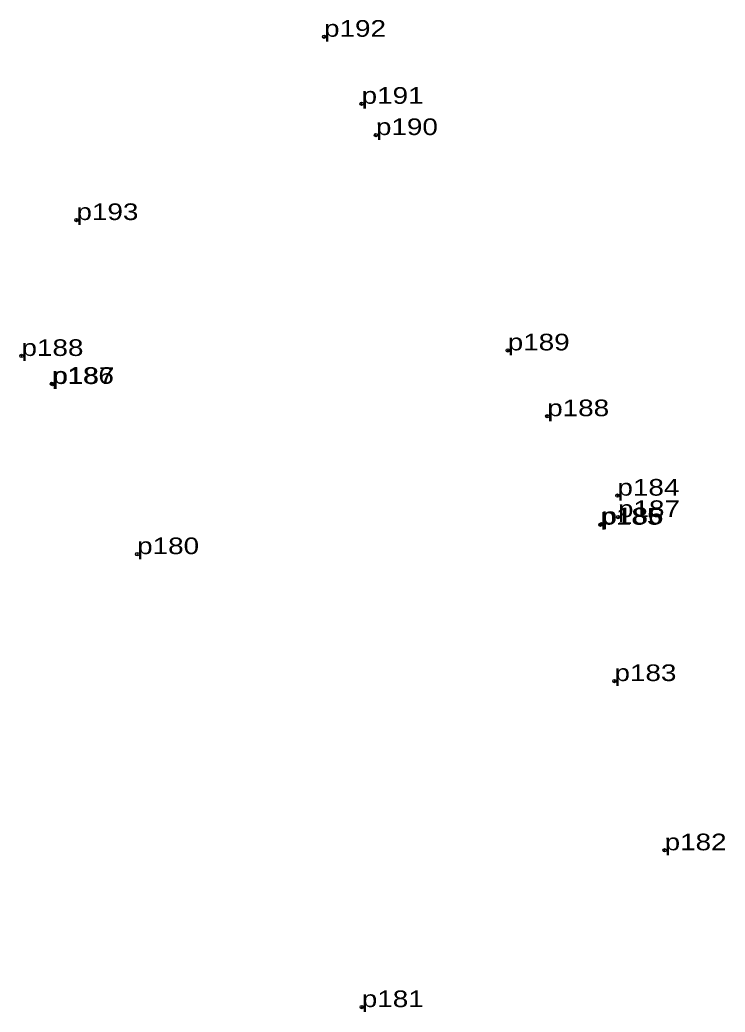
# Model space of a CAD drawing. Header units: metres. Extents: x 532174 to 552144, y 1836538 to 1851588.
# Drawn here: x 536464 to 536540.3, y 1836538.5 to 1836645.7 of the extents above; entities that cross this region are included whole.
import ezdxf

# ---------------------------------------------------------------- set-up
doc = ezdxf.new("R2010")
doc.units = ezdxf.units.M
doc.header["$LTSCALE"] = 0.72
doc.header["$PDMODE"] = 32
doc.header["$PDSIZE"] = 0.36
doc.layers.add('12', color=7, linetype='Continuous')
doc.layers.add('7', color=7, linetype='Continuous', lineweight=13)

msp = doc.modelspace()

# ---------------------------------------------------------------- linework, layer by layer
at = {"layer": '7'}
for p in [(536496.9, 1836643.84), (536500.96, 1836636.6), (536502.51, 1836633.22), (536470.14, 1836624.04), (536516.75, 1836609.96), (536464.2, 1836609.36), (536467.49, 1836606.35), (536467.55, 1836606.33), (536521.02, 1836602.85), (536528.61, 1836594.27), (536528.67, 1836591.96), (536526.77, 1836591.13), (536526.89, 1836591.19), (536476.7, 1836587.95), (536528.29, 1836574.24), (536533.71, 1836555.96), (536500.98, 1836539.02)]:
    msp.add_point(p, dxfattribs=at)

# ---------------------------------------------------------------- texts
at = {"layer": '12', "width": 1.25}
for s, p in [('p192', (536496.9, 1836643.84)), ('p191', (536500.96, 1836636.6)), ('p190', (536502.51, 1836633.22)), ('p193', (536470.14, 1836624.04)), ('p188', (536464.2, 1836609.36)), ('p189', (536516.75, 1836609.96)), ('p186', (536467.49, 1836606.35)), ('p187', (536467.55, 1836606.33)), ('p188', (536521.02, 1836602.85)), ('p184', (536528.61, 1836594.27)), ('p187', (536528.67, 1836591.96)), ('p185', (536526.77, 1836591.13)), ('p186', (536526.89, 1836591.19)), ('p180', (536476.7, 1836587.95)), ('p183', (536528.29, 1836574.24)), ('p182', (536533.71, 1836555.96)), ('p181', (536500.98, 1836539.02))]:
    msp.add_text(s, height=1.8, dxfattribs=at).set_placement(p)

doc.saveas('drawing.dxf')
